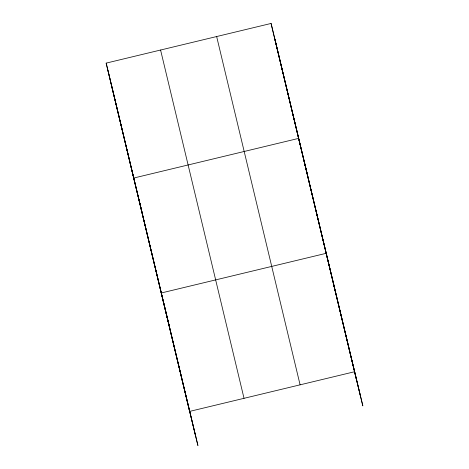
<?xml version="1.0" encoding="UTF-8"?>
<svg xmlns="http://www.w3.org/2000/svg" width="469" height="469" viewBox="0 0 469 469"><rect width="100%" height="100%" fill="white"/><g stroke="black" fill="none" stroke-linecap="round" stroke-linejoin="round"><path stroke-width="0.7" d="M354.517 371.747L189.605 411.407L106.164 63.116L271.07 23.45L362.836 405.884L349.194 349.54M274.74 38.775L276.575 46.302M276.575 46.437L278.41 53.964M278.416 54.099L280.251 61.627M280.251 61.761L282.086 69.289M282.086 69.424L283.921 76.951M283.921 77.086L285.756 84.613M285.756 84.748L287.591 92.276M287.591 92.411L289.426 99.938M289.426 100.073L291.261 107.6M291.267 107.735L293.102 115.263M293.102 115.397L294.937 122.925M294.937 123.066L296.771 130.587M296.771 130.728L298.606 138.249M306.931 172.528L298.606 138.39L133.7 178.05L142.019 212.193M304.117 161.377L305.952 168.904M305.952 169.039L307.787 176.567M307.787 176.702L309.622 184.229M309.622 184.364L311.457 191.891M311.457 192.026L313.292 199.554M313.292 199.688L315.127 207.216M315.127 207.351L316.962 214.878M316.968 215.013L318.803 222.541M318.803 222.675L320.638 230.203M320.638 230.338L322.473 237.865M322.473 238L324.308 245.527M324.308 245.662L326.143 253.19M334.467 287.468L326.143 253.324L161.236 292.99L169.561 327.128M333.236 282.93L338.618 305.26M338.559 305.137L343.935 327.462M343.877 327.339L349.258 349.669M106.164 63.116L197.93 445.55L186.058 396.604M111.669 86.103L113.504 93.63M113.504 93.765L115.339 101.292M115.339 101.427L117.174 108.955M117.174 109.089L119.009 116.617M119.015 116.752L120.85 124.279M120.85 124.414L122.685 131.941M122.685 132.076L124.52 139.604M124.52 139.739L126.354 147.266M126.354 147.401L128.189 154.928M128.189 155.063L130.024 162.591M130.024 162.725L131.859 170.253M131.865 170.388L133.7 177.915M139.205 201.037L141.04 208.564M141.04 208.699L142.875 216.227M142.875 216.361L144.71 223.889M144.716 224.024L146.551 231.551M146.551 231.686L148.386 239.213M148.386 239.348L150.221 246.876M150.221 247.016L152.056 254.538M152.056 254.679L153.891 262.2M153.891 262.341L155.726 269.863M155.726 270.003L157.561 277.531M157.566 277.666L159.401 285.193M159.401 285.328L161.236 292.855M163.007 300.389L168.389 322.719M168.33 322.596L173.712 344.926M173.647 344.797L180.805 374.526M180.741 374.403L186.123 396.733M275.045 39.759L360.696 397.102M271.07 23.45L356.352 379.274M216.649 36.541L300.096 384.832M160.58 50.025L244.027 398.322M107.999 70.637L195.79 436.768"/></g></svg>
